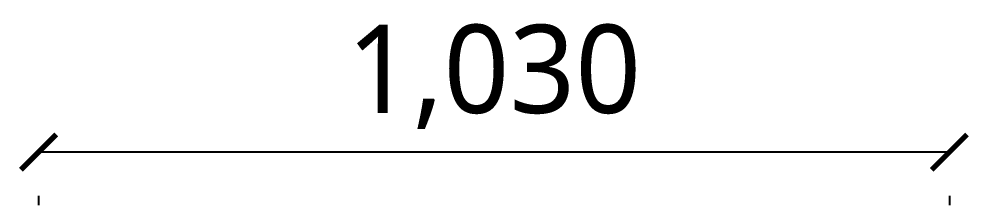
# Model space of a CAD drawing. Header units: millimetres. Extents: x 512 to 764439, y -71 to 559481.
# Drawn here: x 338937 to 340011, y -71 to 140 of the extents above; entities that cross this region are included whole.
import ezdxf

# ---------------------------------------------------------------- set-up
doc = ezdxf.new("R2010")
doc.units = ezdxf.units.MM
doc.header["$LTSCALE"] = 50
doc.layers.add('DIM', color=7, linetype='Continuous')
doc.styles.add('맑은 고딕', font='malgun.ttf')
doc.dimstyles.new('DH IN40', dxfattribs={"dimscale": 40, "dimtxt": 2.5, "dimasz": 1, "dimexe": 1.5, "dimexo": 1.5, "dimtad": 1, "dimdec": 7, "dimlunit": 6, "dimtxsty": '맑은 고딕', "dimblk": 'ARCHTICK', "dimcen": 2.5, "dimclrd": 256, "dimclre": 256, "dimclrt": 256, "dimadec": 0, "dimazin": 0, "dimtfac": 1, "dimtdec": 7, "dimtix": 1, "dimtmove": 0, "dimatfit": 3, "dimldrblk": 'ARCHTICK', "dimfxl": 1, "dimtfillclr": 1, "dimlwd": -1, "dimlwe": -1, "dimarcsym": 0})

# ---------------------------------------------------------------- blocks, each defined once
blk = doc.blocks.new('_ArchTick')
at = {"color": 0, "linetype": 'ByBlock', "const_width": 0.15}
blk.add_lwpolyline([(-0.5, -0.5), (0.5, 0.5)], dxfattribs=at)
blk = doc.blocks.new('*D795')
at = {"layer": 'Defpoints', "color": 0, "linetype": 'Continuous', "transparency": 16777216}
for p in [(338959.2, 0), (339989.2, 0), (338959.2, -10.5)]:
    blk.add_point(p, dxfattribs=at)
at = {"layer": 'DIM', "transparency": 16777216}
for p, q in [((339989.2, -10.5), (338959.2, -10.5)), ((338959.2, -60), (338959.2, -70.5)), ((339989.2, -60), (339989.2, -70.5))]:
    blk.add_line(p, q, dxfattribs=at)
at = {"layer": 'DIM', "linetype": 'Continuous', "transparency": 16777216, "xscale": 40, "yscale": 40, "zscale": 40, "rotation": 180}
blk.add_blockref('_ArchTick', (338959.2, -10.5), dxfattribs=at)
at = {"layer": 'DIM', "linetype": 'Continuous', "transparency": 16777216, "xscale": 40, "yscale": 40, "zscale": 40}
blk.add_blockref('_ArchTick', (339989.2, -10.5), dxfattribs=at)
at = {"layer": 'DIM', "linetype": 'Continuous', "transparency": 16777216, "insert": (339474.2, 74.8), "char_height": 100, "attachment_point": 5, "style": '맑은 고딕'}
blk.add_mtext('1,030', dxfattribs=at)

msp = doc.modelspace()

# ---------------------------------------------------------------- dimensions: what is measured, and where the dimension line sits
at = {"layer": 'DIM', "linetype": 'Continuous'}
dim = msp.add_linear_dim(base=(338959.2337299853, -10.5213649562), p1=(339989.2337299853, 0), p2=(338959.2337299853, 0), dimstyle='DH IN40', dxfattribs=at)
dim.commit()
dim.dimension.update_dxf_attribs({"geometry": '*D795', "text_midpoint": (339474.2337299853, 74.8047220004)})

doc.saveas('drawing.dxf')
